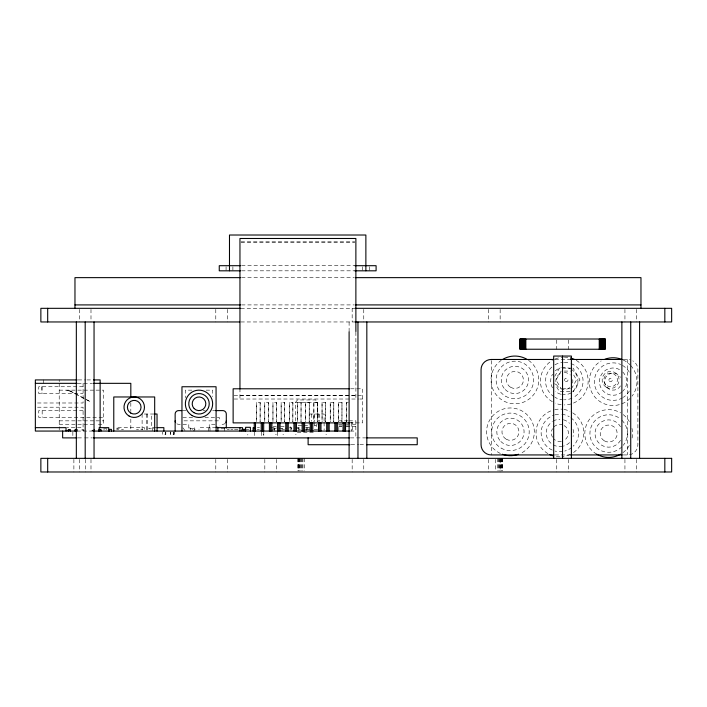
<?xml version="1.0" encoding="UTF-8"?>
<svg xmlns="http://www.w3.org/2000/svg" width="707" height="707" viewBox="0 0 707 707"><rect width="100%" height="100%" fill="white"/><g stroke="black" fill="none" stroke-linecap="round" stroke-linejoin="round"><path stroke-width="0.53" stroke-dasharray="3.54 2.65" d="M260.149 402.424L260.105 421.805L260.149 402.424L256.588 402.424L256.588 421.805L256.588 402.424M268.324 402.424L268.289 421.805L268.324 402.424L264.772 402.424L264.772 421.805L264.772 402.424M276.508 402.424L276.472 421.805L276.508 402.424L272.955 402.424L272.955 421.805L272.955 402.424M284.691 402.424L284.656 421.805L284.691 402.424L281.139 402.424L281.139 421.805L281.139 402.424M292.875 402.424L292.839 421.805L292.875 402.424L289.322 402.424L289.322 421.805L289.322 402.424M301.058 402.424L301.023 421.805L301.058 402.424L297.497 402.424L297.497 421.805L297.497 402.424M309.206 421.805L309.242 402.424L305.68 402.424L305.68 421.805M317.425 402.424L317.39 421.805L317.425 402.424L313.864 402.424L313.864 421.805M325.573 421.805L325.609 402.424L322.047 402.424L322.047 421.805M333.757 421.805L333.792 402.424L330.231 402.424L330.231 421.805M341.941 421.805L341.976 402.424L338.414 402.424L338.414 421.805M70.232 391.059L90.514 401.797L70.32 391.095L66.705 390.149M554.756 376.292L559.476 368.117L572.06 368.117M561.181 371.069L556.064 379.924L561.181 388.779M571.406 388.779L576.523 379.924L572.431 372.836M573.112 391.74L579.934 379.924L573.112 368.117M314.217 429.414L317.399 429.414L316.1 425.676L317.116 424.05M70.32 391.095L65.336 390.149M295.438 421.063L295.438 402.522L297.435 399.941L315.631 399.941L317.629 402.522L317.629 421.063M241.06 241.821L354.773 241.821M241.06 242.687L354.773 242.687M241.582 265.699L354.87 265.699M241.582 270.816L354.87 270.816M241.564 277.639L354.101 277.639M241.564 304.911L354.101 304.911M240.893 308.323L354.605 308.323M240.893 321.959L354.605 321.959M555.075 359.465L570.469 359.465M623.265 359.465L627.666 359.465A10.225 10.225 0 0 1 630.317 359.819M564.248 371.069L571.406 371.069M78.177 379.924L85.856 379.924M86.961 379.924L92.449 379.924M77.664 383.335L92.449 383.335M83.081 386.747L38.761 386.747L38.761 393.56L83.081 393.56M350.619 388.788L362.7 388.788L362.7 422.883L350.619 422.883M562.198 388.779L570.381 388.779M59.22 390.149L94.897 390.149M95.975 390.149L103.54 390.149L103.54 424.253L95.975 424.253M191.924 390.149L185.375 390.149L185.375 397.688M206.108 390.149L212.648 390.149L212.648 396.618M569.966 391.74L559.476 391.74L554.756 383.556M234.105 395.611L355.877 395.611M357.83 395.611L362.7 395.611M239.956 395.681L355.877 395.681M234.105 399.022L358.803 399.022M359.775 399.022L362.7 399.022M346.598 402.424L346.642 421.805L346.598 402.424L348.383 402.424M295.438 402.522L317.629 402.522M37.524 402.99L83.081 402.99L83.081 383.335M37.524 407.205L83.081 407.205L83.081 427.655L66.811 427.655M83.081 410.608L38.761 410.608L38.761 417.43L103.54 417.43M182.592 410.608L186.118 410.608M203.148 410.608L205.242 410.608M212.648 410.608L214.813 410.608M144.246 414.019L154.921 414.019M309.18 414.019L324.115 414.019L324.115 421.478M182.848 417.43L192.781 417.43M204.915 417.43L219.25 417.43L219.25 420.842L182.848 420.842M59.22 420.842L94.897 420.842M95.975 420.842L103.54 420.842M348.012 420.842L338.803 420.842L338.803 421.301M349.037 420.842L355.851 420.842L355.851 437.889M350.345 422.547L352.448 422.547L352.475 431.067M59.22 424.253L94.897 424.253M182.936 424.253L188.787 424.253L188.787 429.122M215.087 424.253L209.237 424.253L209.237 429.122M342.002 424.253L338.803 424.253L338.803 431.067M346.262 424.253L355.851 424.253M298.248 425.676L301.756 425.676M304.063 425.676L309.012 425.676M314.818 425.676L316.1 425.676M338.803 425.959L341.958 425.959M346.147 425.959L352.448 425.959M273.22 426.639L276.402 426.639M280.564 426.639L284.868 426.639M338.803 426.657L342.002 426.657M346.262 426.657L355.851 426.657M155.982 427.655L151.731 427.655L151.731 414.019M216.112 427.655L199.012 427.655L199.012 429.361M257.357 427.655L259.478 427.655M270.587 427.655L276.958 427.655M289.525 427.655L291.399 427.655L291.399 431.067M295.729 427.655L301.58 427.655M305.548 427.655L309.18 427.655M189.176 427.965L190.245 427.965L190.245 431.067M116.425 428.203L117.318 428.203L117.318 428.778L121.577 428.203M148.479 428.203L149.371 428.203L149.371 428.778L152.65 428.778M153.631 428.203L152.65 428.203L152.65 431.067M272.831 428.345L276.543 428.345M279.274 428.345L286.83 428.345M295.729 428.345L300.563 428.345M190.245 428.583L193.798 428.583M103.629 428.778L107.066 428.778M224.711 428.778L221.273 428.778L221.273 431.067M103.761 429.361L104.344 429.361M106.297 429.361L106.828 429.361M116.637 429.361L118.679 429.361M121.463 429.361L123.504 429.361M136.46 429.361L138.51 429.361M140.843 429.361L142.894 429.361M192.039 429.361L192.622 429.361M194.575 429.361L195.105 429.361M227.23 429.361L229.28 429.361M230.853 429.361L232.895 429.361M234.477 429.361L238.763 429.361M246.734 429.361L248.776 429.361M257.26 429.361L259.398 429.361M271.93 429.361L274.661 429.361L274.661 428.345M282.579 429.361L284.621 429.361M303.718 429.361L306.272 429.361M298.849 429.414L300.351 429.414M306.538 429.414L309.348 429.414M81.897 430.218L83.947 430.218M94.172 430.218L92.122 430.218L92.157 431.067L92.122 429.706M77.028 431.067L93.315 431.067M350.345 431.067L355.851 431.067M297.329 432.534L315.746 432.534M263.128 434.478L263.791 434.478M275.474 434.478L276.384 434.478M282.915 434.478L283.595 434.478M295.473 434.478L296.136 434.478M325.892 434.478L326.554 434.478M247.291 434.823L247.954 434.823M77.911 437.889L83.576 437.889M84.672 437.889L92.387 437.889M350.345 437.889L365.722 437.889M351.105 444.712L358.82 444.712M359.916 444.712L365.431 444.712M555.075 454.937L570.469 454.937M623.265 454.937L627.666 454.937A10.225 10.225 0 0 0 637.891 444.712L637.891 369.699A10.225 10.225 0 0 0 632.783 360.835M182.857 427.744L185.375 431.067M338.414 402.424L338.459 421.805M330.231 402.424L330.275 421.805M322.047 402.424L322.092 421.805M313.864 402.424L313.908 421.805M305.68 402.424L305.724 421.805M636.53 309.374L636.53 321.959M636.53 459.391L636.53 471.984M627.666 359.465L627.666 454.937M624.935 309.374L624.935 321.959M624.935 459.391L624.935 471.984M568.34 340.032L568.34 349.24M568.34 459.391L568.34 471.984M556.745 340.032L556.745 349.24M556.745 459.391L556.745 471.984M502.465 458.348L502.465 470.933M502.235 458.348L502.235 470.933M501.952 458.348L501.952 470.933M501.555 458.348L501.555 470.933M501.06 458.348L501.06 470.933M500.468 458.348L500.468 470.933M500.149 309.374L500.149 321.959M500.149 459.391L500.149 471.984M499.805 458.348L499.805 470.933M499.062 458.348L499.062 470.933M498.258 458.348L498.258 470.933M497.419 458.348L497.419 470.933M495.651 459.391L495.651 470.933M491.277 360.561L491.277 454.937M488.555 309.374L488.555 321.959M488.555 459.391L488.555 471.984M369.284 266.725L369.284 270.816M363.76 309.374L363.76 321.959M363.76 459.391L363.76 471.984M362.461 266.725L362.461 270.816M355.877 332.131L355.877 399.022M352.166 308.323L352.166 321.959M352.166 459.391L352.166 471.984M351.246 422.883L351.246 431.067M349.108 321.959L349.108 331.857M341.976 402.424L341.976 421.805M333.792 402.424L333.792 421.805M325.609 402.424L325.609 421.805M324.115 422.547L324.115 430.006M319.75 414.019L319.75 421.478M318.777 414.019L318.777 421.478M314.491 414.019L314.491 421.363M314.491 422.415L314.491 427.655M311.566 414.019L311.566 421.363M309.242 402.424L309.18 430.006M307.527 427.655L307.527 429.361M306.272 427.655L306.272 431.067M304.708 458.348L304.708 470.933M302.95 458.348L302.95 470.933M302.101 458.348L302.101 470.933M301.297 458.348L301.297 470.933M300.563 458.348L300.563 470.933M299.892 458.348L299.892 470.933M299.3 458.348L299.3 470.933M298.805 458.348L298.805 470.933M298.796 427.655L298.796 431.067M298.407 458.348L298.407 470.933M298.124 458.348L298.124 470.933M297.894 458.348L297.894 470.933M291.231 427.655L291.231 429.361M290.162 426.639L290.162 431.067M282.005 428.345L282.005 431.067M277.436 432.039L277.436 437.889M276.41 459.391L276.41 471.984M274.502 428.345L274.502 431.067M264.816 459.391L264.816 471.984M263.799 432.039L263.799 436.917M261.298 432.039L261.298 437.889M254.485 432.039L254.485 437.889M239.956 388.426L239.956 399.022M232.895 266.725L232.895 270.816M227.371 309.374L227.371 321.959M227.371 459.391L227.371 471.984M226.072 266.725L226.072 270.816M224.711 428.203L224.711 431.067M215.785 309.374L215.785 321.959M215.785 459.391L215.785 471.984M209.997 431.067L209.997 427.32L208.344 427.32L208.344 431.067M194.761 431.067L194.761 427.965L193.798 427.965L193.798 431.067M174.055 431.924L174.055 434.478L170.422 434.478L170.422 431.924M173.984 431.924L173.975 434.478M173.834 431.924L173.834 434.478M170.555 431.924L170.643 434.478M165.809 431.924L165.809 434.478L162.292 434.478L162.31 431.924M165.694 431.924L165.712 434.478M147.445 414.019L147.445 430.006M146.473 414.019L146.473 430.006M144.458 429.361L144.458 427.655L117.185 427.655L117.185 429.361M142.107 414.019L142.107 430.006M130.822 402.866L130.822 411.545M130.822 419.136L130.822 429.98M90.991 309.374L90.991 321.959M90.991 459.391L90.991 471.984M85.467 459.391L85.467 471.984M83.947 431.067L83.947 429.706L81.897 429.706L81.932 431.067M79.396 309.374L79.396 321.959M79.396 459.391L79.396 471.984M73.882 459.391L73.882 471.984M72.856 432.039L72.856 437.889M59.22 379.924L59.22 381.63M59.22 383.335L59.22 425.641M59.22 426.728L59.22 429.98M43.366 379.924L43.366 383.335M42.173 386.747L42.173 393.56M42.173 410.608L42.173 417.43M41.395 386.747L41.395 393.56M572.697 412.826A23.87 23.87 0 0 1 571.813 453.629M569.975 454.583A23.87 23.87 0 0 1 561.959 456.731M559.882 456.819A23.87 23.87 0 0 1 553.705 456.006M547.952 453.629A23.87 23.87 0 0 1 553.705 409.901M554.712 409.653A23.87 23.87 0 0 1 562.993 409.291M564.027 409.45A23.87 23.87 0 0 1 569.975 411.324M570.903 417.784A18.753 18.753 0 0 1 573.138 446.214M571.689 447.531A18.753 18.753 0 0 1 564.734 451.066M562.816 451.473A18.753 18.753 0 0 1 555.03 451.066M552.255 450.085A18.753 18.753 0 0 1 554.094 415.115M555.03 414.841A18.753 18.753 0 0 1 559.882 414.205M561.835 414.302A18.753 18.753 0 0 1 569.259 416.715M573.059 429.423A13.636 13.636 0 0 1 573.059 436.484M569.524 442.6A13.636 13.636 0 0 1 563.408 446.126M562.542 446.329A13.636 13.636 0 0 1 552.308 421.611M553.06 421.142A13.636 13.636 0 0 1 559.882 419.313M563.408 419.781A13.636 13.636 0 0 1 569.524 423.307M564.142 425.57A8.528 8.528 0 0 1 564.142 440.337M561.367 441.345A8.528 8.528 0 0 1 553.855 438.985M552.503 437.218A8.528 8.528 0 0 1 552.503 428.689M553.855 426.931A8.528 8.528 0 0 1 562.092 424.721M631.978 428.354A23.87 23.87 0 0 1 631.978 438.702M629.345 445.463A23.87 23.87 0 0 1 621.497 453.655M596.743 454.194A23.87 23.87 0 0 1 588.003 421.593A23.87 23.87 0 0 1 620.613 412.853M623.203 414.594A23.87 23.87 0 0 1 629.345 421.593M621.939 420.267A18.753 18.753 0 0 1 623.247 445.33M621.939 446.789A18.753 18.753 0 0 1 595.886 447.239A18.753 18.753 0 0 1 594.525 421.222A18.753 18.753 0 0 1 620.481 418.951M620.49 440.346A13.636 13.636 0 0 1 599.907 443.969A13.636 13.636 0 0 1 599.907 423.078A13.636 13.636 0 0 1 620.49 426.71M500.362 453.461A23.87 23.87 0 0 1 491.727 417.024A23.87 23.87 0 0 1 529.172 417.024A23.87 23.87 0 0 1 520.546 453.461M576.249 360.384A23.87 23.87 0 0 1 564.31 404.917M561.199 404.713A23.87 23.87 0 0 1 555.181 403.105M552.379 401.717A23.87 23.87 0 0 1 552.379 360.384M555.181 358.997A23.87 23.87 0 0 1 563.276 357.203M564.31 357.185A23.87 23.87 0 0 1 570.487 357.998M571.026 363.539A18.753 18.753 0 0 1 573.686 397.29M571.945 398.182A18.753 18.753 0 0 1 564.31 399.808M563.338 399.782A18.753 18.753 0 0 1 554.933 397.29M554.102 396.786A18.753 18.753 0 0 1 552.512 366.482M554.933 364.812A18.753 18.753 0 0 1 563.338 362.32M564.31 362.302A18.753 18.753 0 0 1 569.162 362.938M571.132 369.24A13.636 13.636 0 0 1 572.617 391.872M571.132 392.862A13.636 13.636 0 0 1 561.65 394.426M560.784 394.223A13.636 13.636 0 0 1 555.313 391.307M552.503 387.869A13.636 13.636 0 0 1 552.503 374.233M555.313 370.804A13.636 13.636 0 0 1 560.784 367.879M561.65 367.675A13.636 13.636 0 0 1 570.346 368.824M572.705 379.571A8.528 8.528 0 0 1 572.546 383.256M569.789 387.577A8.528 8.528 0 0 1 556.754 384.988A8.528 8.528 0 0 1 562.109 372.819M564.31 372.527A8.528 8.528 0 0 1 570.337 375.028M630.697 365.492A23.87 23.87 0 0 1 632.04 396.15M629.981 398.501A23.87 23.87 0 0 1 621.267 404.05M619.288 404.678A23.87 23.87 0 0 1 601.171 360.95M623.194 359.996A23.87 23.87 0 0 1 629.981 364.741M629.345 390.998A18.753 18.753 0 0 1 623.318 397.352M622.487 397.864A18.753 18.753 0 0 1 594.384 382.602A18.753 18.753 0 0 1 620.737 364.494M622.487 365.378A18.753 18.753 0 0 1 629.345 372.244M622.752 371.979A13.636 13.636 0 0 1 622.752 391.263M622.098 391.872A13.636 13.636 0 0 1 603.893 391.678A13.636 13.636 0 0 1 602.108 373.561A13.636 13.636 0 0 1 619.924 369.814M620.49 385.881A8.528 8.528 0 0 1 607.631 388.152A8.528 8.528 0 0 1 607.631 375.09A8.528 8.528 0 0 1 620.49 377.361M528.571 360.367A23.87 23.87 0 0 1 532.716 395.787A23.87 23.87 0 0 1 497.056 395.787A23.87 23.87 0 0 1 501.201 360.367M225.294 423.254A3.411 3.411 0 0 1 222.882 424.253A3.411 3.411 0 0 0 219.93 425.959M180.258 424.704A3.411 3.411 0 0 0 178.553 424.253A3.411 3.411 0 0 1 176.847 423.793M607.207 385.828A6.823 6.823 0 0 0 617.441 379.924A6.823 6.823 0 0 0 607.207 374.021A6.823 6.823 0 0 0 607.207 385.828M565.441 381.4A1.706 1.706 0 0 0 567.995 379.924A1.706 1.706 0 0 0 565.441 378.448A1.706 1.706 0 0 0 565.441 381.4M606.359 387.303A8.528 8.528 0 0 0 619.138 379.924A8.528 8.528 0 0 0 606.359 372.545A8.528 8.528 0 0 0 606.359 387.303M609.416 381.126A1.706 1.706 0 0 0 612.262 380.366A1.706 1.706 0 0 0 610.176 378.28A1.706 1.706 0 0 0 609.416 381.126M604.414 440.912A8.528 8.528 0 0 0 617.202 433.524A8.528 8.528 0 0 0 604.414 426.144A8.528 8.528 0 0 0 604.414 440.912M501.077 448.07A18.753 18.753 0 0 0 529.207 431.827A18.753 18.753 0 0 0 501.077 415.592A18.753 18.753 0 0 0 501.077 448.07M500.812 441.468A13.636 13.636 0 0 0 523.622 435.362A13.636 13.636 0 0 0 506.919 418.659A13.636 13.636 0 0 0 500.812 441.468M506.194 439.215A8.528 8.528 0 0 0 518.973 431.827A8.528 8.528 0 0 0 506.194 424.447A8.528 8.528 0 0 0 506.194 439.215M505.505 396.167A18.753 18.753 0 0 0 533.635 379.924A18.753 18.753 0 0 0 505.505 363.681A18.753 18.753 0 0 0 505.505 396.167M505.24 389.566A13.636 13.636 0 0 0 528.058 383.459A13.636 13.636 0 0 0 511.355 366.747A13.636 13.636 0 0 0 505.24 389.566M510.622 387.303A8.528 8.528 0 0 0 523.41 379.924A8.528 8.528 0 0 0 510.622 372.545A8.528 8.528 0 0 0 510.622 387.303"/><path stroke-width="1.06" d="M240.486 265.699L219.258 265.699L219.258 270.816L240.486 270.816M354.87 265.699L376.097 265.699L376.097 270.816L354.87 270.816M240.46 277.639L74.969 277.639L74.969 308.323M355.206 277.639L640.966 277.639L640.966 308.323M74.969 304.911L240.46 304.911M355.206 304.911L640.966 304.911M240.46 308.323L40.865 308.323L40.865 321.959L239.788 321.959M355.064 308.323L671.65 308.323L671.65 321.959L355.011 321.959M553.97 359.465L491.277 359.465A10.225 10.225 0 0 0 481.052 369.699L481.052 444.712A10.225 10.225 0 0 0 491.277 454.937L553.97 454.937M570.469 359.465L622.169 359.465M77.072 379.924L35.35 379.924L35.35 431.067L77.125 431.067M93.545 379.924L100.129 379.924L100.129 427.815M35.35 383.335L77.072 383.335M93.545 383.335L130.822 383.335L130.822 397.44M349.523 388.788L233.133 388.788L233.133 422.883L349.523 422.883M181.796 410.608L178.553 410.608A3.411 3.411 0 0 0 175.142 414.019L175.142 431.067M215.75 410.608L222.882 410.608A3.411 3.411 0 0 1 226.293 414.019L226.293 428M154.656 414.019L157.042 414.019L157.042 431.067M216.112 427.32L217.897 427.32L217.897 431.067M35.35 427.655L66.034 427.655L66.034 431.067M157.042 427.655L163.865 427.655L163.865 431.067M217.314 427.655L242.519 427.655L242.519 429.361M255.236 427.655L253.115 427.655L253.115 431.067M245.912 429.361L241.953 429.361L241.953 431.067M77.125 429.706L75.075 429.706L75.075 431.067M70.302 430.218L68.261 430.218L68.296 431.067L68.261 429.706L70.302 429.706L70.302 431.067M75.075 430.218L77.125 430.218M98.945 430.218L100.995 430.218M93.492 431.067L349.338 431.067M76.957 437.889L62.631 437.889L62.631 431.067M93.492 437.889L349.346 437.889M366.818 437.889L417.227 437.889L417.227 444.712L366.535 444.712M350 444.712L308.119 444.712L308.119 437.889M570.469 454.937L622.169 454.937M664.827 308.323L664.827 321.959M664.827 458.348L664.827 471.984M639.596 321.959L639.596 458.348M630.732 321.959L630.732 458.348M621.877 321.959L621.877 458.348M604.927 339.007L604.927 349.24M604.644 339.007L604.644 349.24M604.246 339.007L604.246 349.24M603.751 339.007L603.751 349.24M603.168 339.007L603.168 349.24M602.497 339.007L602.497 349.24M601.754 339.007L601.754 349.24M600.95 339.007L600.95 349.24M600.11 339.007L600.11 349.24M599.236 339.007L599.236 349.24M571.397 458.348L571.397 356.054L553.687 356.054L553.687 458.348M562.542 356.054L562.542 458.348M525.849 339.007L525.849 349.24M524.974 339.007L524.974 349.24M524.134 339.007L524.134 349.24M523.33 339.007L523.33 349.24M522.588 339.007L522.588 349.24M521.916 339.007L521.916 349.24M521.333 339.007L521.333 349.24M520.838 339.007L520.838 349.24M520.44 339.007L520.44 349.24M520.158 339.007L520.158 349.24M366.827 321.959L366.827 458.348M365.873 270.816L365.873 235.016L229.483 235.016L229.483 270.816M357.963 321.959L357.963 458.348M355.877 331.539L355.877 238.48L239.956 238.48L239.956 389M349.108 331.857L349.108 458.348M345.52 422.883L345.52 431.067M344.291 422.883L344.291 431.067M343.063 422.883L343.063 431.067M337.336 422.883L337.336 431.067M336.108 422.883L336.108 431.067M334.879 422.883L334.879 431.067M329.153 422.883L329.153 431.067M327.924 422.883L327.924 431.067M326.696 422.883L326.696 431.067M320.969 422.883L320.969 431.067M319.741 422.883L319.741 431.067M318.512 422.883L318.512 431.067M312.786 422.883L312.786 431.067M311.557 422.883L311.557 431.067M310.329 422.883L310.329 431.067M304.602 422.883L304.602 431.067M303.374 422.883L303.374 431.067M302.145 422.883L302.145 431.067M296.419 422.883L296.419 431.067M295.19 422.883L295.19 431.067M293.962 422.883L293.962 431.067M288.235 422.883L288.235 431.067M287.007 422.883L287.007 431.067M285.778 422.883L285.778 431.067M280.052 422.883L280.052 431.067M278.823 422.883L278.823 431.067M277.595 422.883L277.595 431.067M271.868 422.883L271.868 431.067M270.64 422.883L270.64 431.067M269.411 422.883L269.411 431.067M263.684 422.883L263.684 431.067M262.456 422.883L262.456 431.067M261.228 422.883L261.228 431.067M255.501 422.883L255.501 431.067M254.273 422.883L254.273 431.067M250.393 431.067L250.393 427.32L245.621 427.32L245.621 431.067M243.862 429.361L244.003 431.067M239.929 427.655L239.929 431.067M216.112 431.067L216.059 386.747L181.964 386.747L181.964 431.067M154.683 431.067L154.683 396.972L113.774 396.972L113.774 431.067M111.441 431.067L111.441 429.361L109.399 429.361L109.399 431.067M108.719 431.067L108.719 427.655L99.174 427.655L99.174 431.067M100.995 431.067L100.995 429.706L98.945 429.706L98.945 431.067M94.172 429.706L94.172 431.067M94.049 321.959L94.049 458.348M85.194 321.959L85.194 458.348M76.338 321.959L76.338 458.348M47.687 308.323L47.687 321.959M47.687 458.348L47.687 471.984M553.705 456.006A23.87 23.87 0 0 1 549.79 454.583M620.613 454.194A23.87 23.87 0 0 1 596.743 454.194M518.611 454.256A23.87 23.87 0 0 1 502.297 454.256M570.487 357.998A23.87 23.87 0 0 1 574.402 359.421M604.945 359.191A23.87 23.87 0 0 1 621.267 359.191M502.951 359.253A23.87 23.87 0 0 1 526.821 359.253M226.293 420.842A3.411 3.411 0 0 1 225.833 422.547M175.601 422.547A3.411 3.411 0 0 1 175.142 420.842M605.165 339.007L519.919 339.007L519.981 349.24L605.104 349.24L605.104 339.007M671.65 458.348L40.865 458.348L40.865 471.984L671.65 471.984L671.65 458.348M192.189 415.601A13.636 13.636 0 0 0 212.648 403.794A13.636 13.636 0 0 0 192.189 391.978A13.636 13.636 0 0 0 192.189 415.601M194.186 408.611A6.823 6.823 0 0 0 205.596 405.553A6.823 6.823 0 0 0 197.244 397.201A6.823 6.823 0 0 0 194.186 408.611M193.895 412.649A10.225 10.225 0 0 0 209.237 403.794A10.225 10.225 0 0 0 193.895 394.93A10.225 10.225 0 0 0 193.895 412.649M129.116 416.061A10.225 10.225 0 0 0 144.458 407.205A10.225 10.225 0 0 0 129.116 398.341A10.225 10.225 0 0 0 129.116 416.061M130.822 413.109A6.823 6.823 0 0 0 141.047 407.205A6.823 6.823 0 0 0 130.822 401.293A6.823 6.823 0 0 0 130.822 413.109"/></g></svg>
